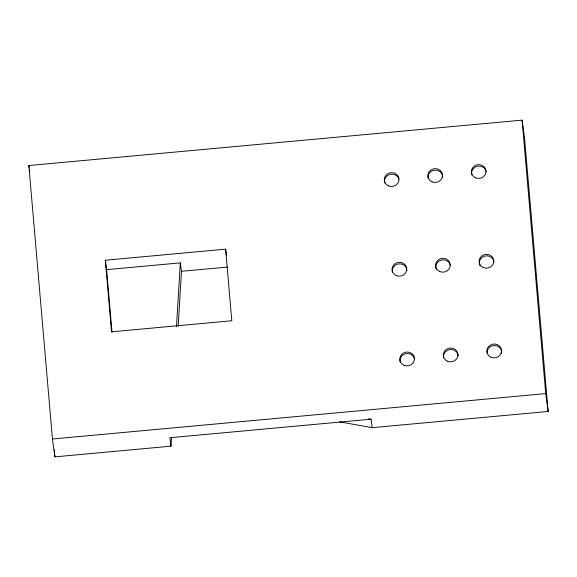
<?xml version="1.0" encoding="UTF-8"?>
<svg xmlns="http://www.w3.org/2000/svg" width="577" height="577" viewBox="0 0 577 577"><rect width="100%" height="100%" fill="white"/><g stroke="black" fill="none" stroke-linecap="round" stroke-linejoin="round"><path stroke-width="0.87" d="M176.497 326.467L180.305 262.867L106.622 269.647L105.331 260.227L225.629 249.156L226.487 255.409M339.579 421.823L372.223 427.665L548.15 411.473L524.551 137.997L522.106 120.139L28.85 165.527L52.449 439.003L54.894 456.861L170.994 446.18L171.528 437.215M178.185 326.012L181.459 271.313L180.305 262.867M181.459 271.313L227.179 267.108M52.449 439.003L545.705 393.608L548.15 411.473M372.223 427.665L371.061 419.212L169.833 437.734L170.994 446.18M368.414 418.736L371.061 419.212M28.85 165.527L29.095 167.316M29.34 169.097L29.708 171.78M522.106 120.139L545.705 393.608M225.629 249.156L231.81 320.754L111.512 331.825L105.331 260.227M106.622 269.647L112.032 332.287M54.281 449.692L54.512 452.382M54.664 454.171L54.894 456.861M480.064 265.91A7.357 6.924 -7.8 0 1 484.694 256.087A7.357 6.924 -7.8 0 1 493.977 262.066M436.241 269.293A7.357 6.924 -7.8 0 1 441.189 260.083A7.357 6.924 -7.8 0 1 450.363 265.456M392.346 272.048A7.357 6.924 -7.8 0 1 398.988 263.855A7.357 6.924 -7.8 0 1 406.936 270.7M487.067 353.117A7.357 6.924 -7.8 0 1 494.821 345.515A7.357 6.924 -7.8 0 1 501.601 353.694M443.619 357.74A7.357 6.924 -7.8 0 1 449.937 349.583A7.357 6.924 -7.8 0 1 458.188 355.778M400.229 362.37A7.357 6.924 -7.8 0 1 405.739 353.708A7.357 6.924 -7.8 0 1 414.567 359.161M384.751 182.974A7.357 6.924 -7.8 0 1 389.922 174.391A7.357 6.924 -7.8 0 1 398.938 179.137M428.134 178.336A7.357 6.924 -7.8 0 1 435.123 170.121A7.357 6.924 -7.8 0 1 442.689 177.637M471.82 174.961A7.357 6.924 -7.8 0 1 477.323 166.291A7.357 6.924 -7.8 0 1 486.151 171.751M483.302 267.555A7.357 6.924 -7.8 0 0 493.775 260.566A7.357 6.924 -7.8 0 0 482.271 255.597A7.357 6.924 -7.8 0 0 483.302 267.555M439.768 271.558A7.357 6.924 -7.8 0 0 450.24 264.569A7.357 6.924 -7.8 0 0 438.736 259.607A7.357 6.924 -7.8 0 0 439.768 271.558M396.233 275.568A7.357 6.924 -7.8 0 0 406.706 268.579A7.357 6.924 -7.8 0 0 395.202 263.61A7.357 6.924 -7.8 0 0 396.233 275.568M491.041 357.257A7.357 6.924 -7.8 0 0 501.514 350.268A7.357 6.924 -7.8 0 0 490.01 345.298A7.357 6.924 -7.8 0 0 491.041 357.257M447.507 361.26A7.357 6.924 -7.8 0 0 457.979 354.271A7.357 6.924 -7.8 0 0 446.475 349.309A7.357 6.924 -7.8 0 0 447.507 361.26M403.972 365.27A7.357 6.924 -7.8 0 0 414.445 358.281A7.357 6.924 -7.8 0 0 402.941 353.312A7.357 6.924 -7.8 0 0 403.972 365.27M388.494 185.866A7.357 6.924 -7.8 0 0 398.967 178.877A7.357 6.924 -7.8 0 0 387.463 173.908A7.357 6.924 -7.8 0 0 388.494 185.866M432.029 181.856A7.357 6.924 -7.8 0 0 442.501 174.867A7.357 6.924 -7.8 0 0 430.997 169.905A7.357 6.924 -7.8 0 0 432.029 181.856M475.556 177.853A7.357 6.924 -7.8 0 0 486.029 170.864A7.357 6.924 -7.8 0 0 474.525 165.895A7.357 6.924 -7.8 0 0 475.556 177.853"/></g></svg>
